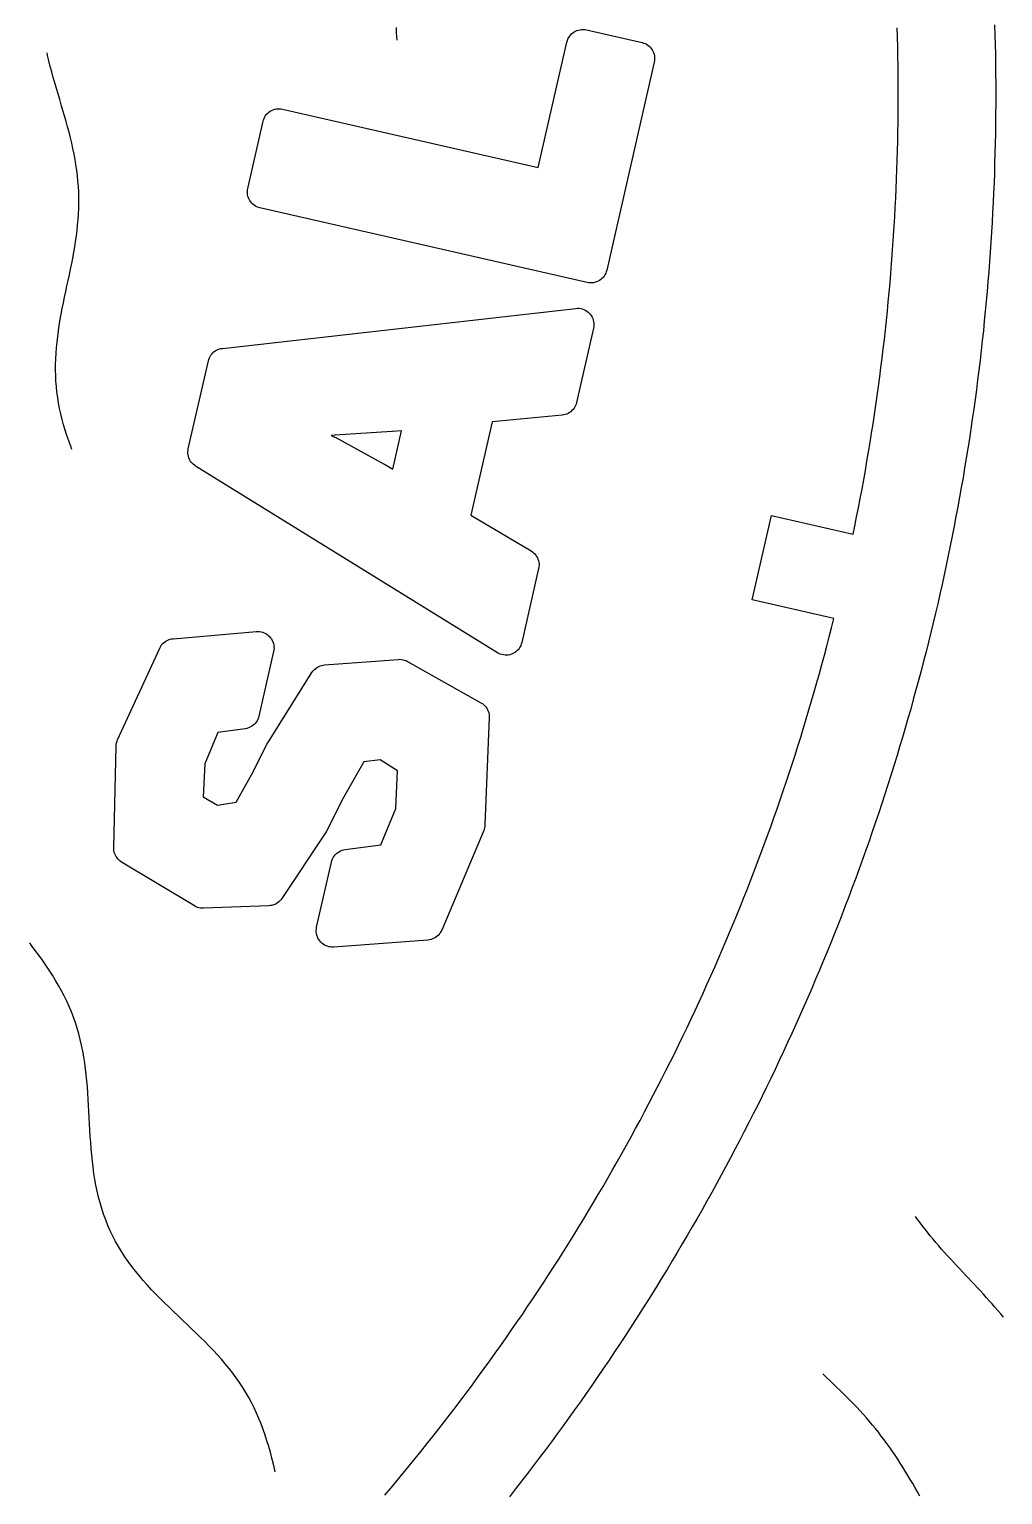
# Model space of a CAD drawing. Header units: millimetres. Extents: x -17.8 to 17.8, y -17.8 to 17.8.
# Drawn here: x -4.703 to -2.905, y -2.586 to 0.119 of the extents above; entities that cross this region are included whole.
import ezdxf

# ---------------------------------------------------------------- set-up
doc = ezdxf.new("R2010")
doc.units = ezdxf.units.MM
for name, color, linetype in [('ALTIN', 2, 'Continuous'), ('DOKU', 8, 'Continuous'), ('KESIM', 1, 'Continuous')]:
    doc.layers.add(name, color=color, linetype=linetype)

msp = doc.modelspace()

# ---------------------------------------------------------------- linework, layer by layer
at = {"layer": 'ALTIN'}
for points in [[(-3.6726, -0.3481), (-4.2771, -0.2102), (-4.2799, -0.2094), (-4.2827, -0.2083), (-4.2853, -0.207), (-4.2878, -0.2054), (-4.2901, -0.2036), (-4.2922, -0.2015), (-4.2941, -0.1993), (-4.2958, -0.1969), (-4.2973, -0.1943), (-4.2984, -0.1916), (-4.2994, -0.1888), (-4.3, -0.186), (-4.3003, -0.183), (-4.3004, -0.1801), (-4.3002, -0.1772), (-4.2997, -0.1743), (-4.2714, -0.0505), (-4.2706, -0.0477), (-4.2696, -0.045), (-4.2682, -0.0423), (-4.2666, -0.0398), (-4.2648, -0.0375), (-4.2628, -0.0354), (-4.2606, -0.0335), (-4.2581, -0.0318), (-4.2556, -0.0304), (-4.2529, -0.0292), (-4.2501, -0.0283), (-4.2472, -0.0276), (-4.2443, -0.0273), (-4.2413, -0.0272), (-4.2384, -0.0274), (-4.2355, -0.028), (-3.763, -0.1358), (-3.7101, 0.0958), (-3.7093, 0.0986), (-3.7083, 0.1013), (-3.7069, 0.104), (-3.7054, 0.1064), (-3.7035, 0.1088), (-3.7015, 0.1109), (-3.6993, 0.1128), (-3.6968, 0.1145), (-3.6943, 0.1159), (-3.6916, 0.1171), (-3.6888, 0.118), (-3.6859, 0.1187), (-3.683, 0.119), (-3.68, 0.1191), (-3.6771, 0.1188), (-3.6742, 0.1183), (-3.5715, 0.0949), (-3.5687, 0.0941), (-3.5659, 0.093), (-3.5633, 0.0917), (-3.5608, 0.0901), (-3.5585, 0.0883), (-3.5564, 0.0863), (-3.5545, 0.084), (-3.5528, 0.0816), (-3.5514, 0.079), (-3.5502, 0.0763), (-3.5493, 0.0735), (-3.5486, 0.0707), (-3.5483, 0.0677), (-3.5482, 0.0648), (-3.5484, 0.0619), (-3.5489, 0.059), (-3.6367, -0.3256), (-3.6375, -0.3284), (-3.6386, -0.3311), (-3.6399, -0.3338), (-3.6415, -0.3362), (-3.6433, -0.3386), (-3.6454, -0.3407), (-3.6476, -0.3426), (-3.65, -0.3443), (-3.6526, -0.3457), (-3.6553, -0.3469), (-3.6581, -0.3478), (-3.6609, -0.3485), (-3.6639, -0.3488), (-3.6668, -0.3489), (-3.6697, -0.3487)], [(-4.3706, -0.4874), (-4.3693, -0.4849), (-4.3678, -0.4825), (-4.3661, -0.4802), (-4.3642, -0.4781), (-4.362, -0.4762), (-4.3598, -0.4745), (-4.3573, -0.4731), (-4.3547, -0.4718), (-4.3521, -0.4709), (-4.3493, -0.4701), (-4.3465, -0.4697), (-3.6937, -0.3959), (-3.6907, -0.3957), (-3.6877, -0.3958), (-3.6847, -0.3963), (-3.6818, -0.397), (-3.679, -0.398), (-3.6762, -0.3993), (-3.6737, -0.4008), (-3.6712, -0.4026), (-3.669, -0.4046), (-3.667, -0.4069), (-3.6652, -0.4093), (-3.6637, -0.4119), (-3.6625, -0.4147), (-3.6615, -0.4175), (-3.6608, -0.4204), (-3.6604, -0.4234), (-3.6604, -0.4264), (-3.6606, -0.4294), (-3.6611, -0.4324), (-3.6925, -0.5699), (-3.6933, -0.5727), (-3.6943, -0.5753), (-3.6956, -0.5779), (-3.6971, -0.5804), (-3.6989, -0.5826), (-3.7008, -0.5847), (-3.703, -0.5867), (-3.7053, -0.5883), (-3.7078, -0.5898), (-3.7105, -0.591), (-3.7132, -0.592), (-3.716, -0.5926), (-3.7188, -0.5931), (-3.8483, -0.6057), (-3.8876, -0.7779), (-3.7764, -0.8438), (-3.7739, -0.8454), (-3.7717, -0.8472), (-3.7696, -0.8492), (-3.7677, -0.8515), (-3.7661, -0.8539), (-3.7647, -0.8564), (-3.7636, -0.8591), (-3.7627, -0.8619), (-3.7621, -0.8647), (-3.7617, -0.8676), (-3.7617, -0.8705), (-3.7619, -0.8734), (-3.7624, -0.8763), (-3.7936, -1.013), (-3.7944, -1.0159), (-3.7955, -1.0186), (-3.7969, -1.0213), (-3.7985, -1.0238), (-3.8004, -1.0262), (-3.8025, -1.0283), (-3.8048, -1.0302), (-3.8073, -1.0319), (-3.8099, -1.0334), (-3.8127, -1.0345), (-3.8155, -1.0354), (-3.8185, -1.036), (-3.8215, -1.0363), (-3.8245, -1.0362), (-3.8275, -1.0359), (-3.8304, -1.0353), (-3.8333, -1.0344), (-3.836, -1.0333), (-3.8386, -1.0318), (-4.3959, -0.6873), (-4.3983, -0.6857), (-4.4005, -0.6838), (-4.4025, -0.6818), (-4.4043, -0.6796), (-4.4059, -0.6772), (-4.4073, -0.6747), (-4.4084, -0.672), (-4.4092, -0.6693), (-4.4098, -0.6665), (-4.4101, -0.6636), (-4.4102, -0.6608), (-4.4099, -0.6579), (-4.4094, -0.6551), (-4.3724, -0.4928), (-4.3716, -0.4901)], [(-4.1453, -0.6305), (-4.1392, -0.6336), (-4.1383, -0.634), (-4.0477, -0.6833), (-4.0468, -0.6838), (-4.0317, -0.6927), (-4.0155, -0.6218), (-4.0326, -0.6235), (-4.0337, -0.6235), (-4.138, -0.6302), (-4.1391, -0.6303)], [(-3.964, -1.562), (-3.9669, -1.5623), (-4.1409, -1.5753), (-4.1439, -1.5754), (-4.1468, -1.5751), (-4.1497, -1.5746), (-4.1525, -1.5738), (-4.1553, -1.5728), (-4.1579, -1.5715), (-4.1604, -1.5699), (-4.1628, -1.5681), (-4.1649, -1.566), (-4.1668, -1.5638), (-4.1685, -1.5614), (-4.17, -1.5588), (-4.1711, -1.5561), (-4.1721, -1.5533), (-4.1727, -1.5504), (-4.1731, -1.5475), (-4.1731, -1.5445), (-4.1729, -1.5416), (-4.1724, -1.5387), (-4.1449, -1.4182), (-4.1441, -1.4153), (-4.1429, -1.4125), (-4.1416, -1.4098), (-4.1399, -1.4072), (-4.138, -1.4049), (-4.1359, -1.4027), (-4.1335, -1.4008), (-4.131, -1.3991), (-4.1283, -1.3977), (-4.1255, -1.3966), (-4.1226, -1.3957), (-4.1196, -1.3952), (-4.0538, -1.3863), (-4.0263, -1.3191), (-4.0229, -1.2501), (-4.0553, -1.2294), (-4.0851, -1.2335), (-4.1226, -1.2992), (-4.154, -1.3613), (-4.1558, -1.3644), (-4.2367, -1.4856), (-4.2384, -1.4879), (-4.2403, -1.49), (-4.2424, -1.492), (-4.2446, -1.4937), (-4.247, -1.4952), (-4.2495, -1.4964), (-4.2522, -1.4975), (-4.2549, -1.4982), (-4.2577, -1.4987), (-4.2605, -1.499), (-4.3813, -1.5036), (-4.3842, -1.5036), (-4.3871, -1.5033), (-4.3899, -1.5027), (-4.3927, -1.5019), (-4.3954, -1.5007), (-4.3979, -1.4994), (-4.5326, -1.4183), (-4.535, -1.4167), (-4.5372, -1.4149), (-4.5392, -1.4129), (-4.5411, -1.4107), (-4.5427, -1.4083), (-4.5441, -1.4058), (-4.5452, -1.4031), (-4.5461, -1.4004), (-4.5467, -1.3976), (-4.5471, -1.3948), (-4.5471, -1.3919), (-4.5427, -1.2042), (-4.5425, -1.2012), (-4.542, -1.1982), (-4.5411, -1.1952), (-4.54, -1.1924), (-4.4623, -1.0232), (-4.461, -1.0206), (-4.4594, -1.0182), (-4.4577, -1.016), (-4.4557, -1.0139), (-4.4535, -1.012), (-4.4511, -1.0104), (-4.4486, -1.009), (-4.446, -1.0078), (-4.4433, -1.0069), (-4.4405, -1.0062), (-4.4376, -1.0058), (-4.2837, -0.9927), (-4.2807, -0.9926), (-4.2778, -0.9928), (-4.2748, -0.9932), (-4.272, -0.994), (-4.2692, -0.995), (-4.2665, -0.9964), (-4.264, -0.9979), (-4.2617, -0.9997), (-4.2595, -1.0018), (-4.2576, -1.004), (-4.2558, -1.0064), (-4.2544, -1.009), (-4.2532, -1.0117), (-4.2522, -1.0146), (-4.2516, -1.0174), (-4.2512, -1.0204), (-4.2511, -1.0234), (-4.2514, -1.0263), (-4.2519, -1.0292), (-4.2792, -1.1489), (-4.28, -1.1518), (-4.2811, -1.1546), (-4.2825, -1.1573), (-4.2841, -1.1598), (-4.286, -1.1622), (-4.2881, -1.1643), (-4.2905, -1.1663), (-4.293, -1.168), (-4.2956, -1.1694), (-4.2984, -1.1705), (-4.3013, -1.1714), (-4.3042, -1.172), (-4.3551, -1.1792), (-4.3791, -1.2367), (-4.3819, -1.2978), (-4.3557, -1.3134), (-4.321, -1.3075), (-4.2898, -1.2516), (-4.2643, -1.2006), (-4.2628, -1.1981), (-4.181, -1.0681), (-4.1794, -1.0659), (-4.1776, -1.0637), (-4.1756, -1.0618), (-4.1734, -1.06), (-4.1711, -1.0584), (-4.1686, -1.0571), (-4.166, -1.056), (-4.1634, -1.0552), (-4.1606, -1.0546), (-4.1578, -1.0542), (-4.0215, -1.044), (-4.0186, -1.0439), (-4.0156, -1.0441), (-4.0127, -1.0446), (-4.0099, -1.0454), (-4.0072, -1.0464), (-4.0045, -1.0477), (-3.8689, -1.1242), (-3.8664, -1.1258), (-3.864, -1.1276), (-3.8619, -1.1297), (-3.8599, -1.1319), (-3.8582, -1.1344), (-3.8568, -1.137), (-3.8556, -1.1398), (-3.8547, -1.1426), (-3.854, -1.1455), (-3.8537, -1.1485), (-3.8537, -1.1515), (-3.8616, -1.3497), (-3.8618, -1.3523), (-3.8623, -1.355), (-3.863, -1.3576), (-3.8639, -1.3601), (-3.9415, -1.5441), (-3.9428, -1.5468), (-3.9444, -1.5493), (-3.9462, -1.5517), (-3.9482, -1.5539), (-3.9505, -1.5559), (-3.9529, -1.5576), (-3.9555, -1.5591), (-3.9582, -1.5603), (-3.9611, -1.5613)]]:
    msp.add_lwpolyline(points, close=True, dxfattribs=at)
for points in [[(-4.0462, -2.5871), (-4.035, -2.5737), (-4.0238, -2.5603), (-4.0126, -2.5469), (-4.0015, -2.5334), (-3.9905, -2.5198), (-3.9795, -2.5062), (-3.9686, -2.4925), (-3.9578, -2.4789), (-3.947, -2.4651), (-3.9363, -2.4513), (-3.9256, -2.4375), (-3.915, -2.4236), (-3.9045, -2.4097), (-3.894, -2.3957), (-3.8836, -2.3817), (-3.8732, -2.3676), (-3.8629, -2.3535), (-3.8527, -2.3393), (-3.8425, -2.3251), (-3.8324, -2.3109), (-3.8223, -2.2966), (-3.8123, -2.2823), (-3.8024, -2.2679), (-3.7925, -2.2535), (-3.7827, -2.239), (-3.773, -2.2245), (-3.7633, -2.21), (-3.7537, -2.1954), (-3.7442, -2.1807), (-3.7347, -2.1661), (-3.7253, -2.1513), (-3.7159, -2.1366), (-3.7066, -2.1218), (-3.6974, -2.107), (-3.6882, -2.0921), (-3.6791, -2.0772), (-3.6701, -2.0622), (-3.6611, -2.0472), (-3.6522, -2.0322), (-3.6434, -2.0171), (-3.6346, -2.002), (-3.6259, -1.9869), (-3.6173, -1.9717), (-3.6087, -1.9564), (-3.6002, -1.9412), (-3.5918, -1.9259), (-3.5834, -1.9105), (-3.5751, -1.8952), (-3.5669, -1.8798), (-3.5587, -1.8643), (-3.5506, -1.8488), (-3.5426, -1.8333), (-3.5346, -1.8178), (-3.5267, -1.8022), (-3.5189, -1.7866), (-3.5111, -1.7709), (-3.5034, -1.7552), (-3.4958, -1.7395), (-3.4882, -1.7238), (-3.4808, -1.708), (-3.4733, -1.6922), (-3.466, -1.6763), (-3.4587, -1.6604), (-3.4515, -1.6445), (-3.4444, -1.6286), (-3.4373, -1.6126), (-3.4303, -1.5966), (-3.4234, -1.5806), (-3.4165, -1.5645), (-3.4097, -1.5484), (-3.403, -1.5323), (-3.3963, -1.5161), (-3.3898, -1.4999), (-3.3832, -1.4837), (-3.3768, -1.4675), (-3.3704, -1.4512), (-3.3641, -1.4349), (-3.3579, -1.4186), (-3.3518, -1.4022), (-3.3457, -1.3859), (-3.3397, -1.3694), (-3.3337, -1.353), (-3.3279, -1.3366), (-3.3221, -1.3201), (-3.3163, -1.3036), (-3.3107, -1.287), (-3.3051, -1.2705), (-3.2996, -1.2539), (-3.2942, -1.2373), (-3.2888, -1.2207), (-3.2835, -1.204), (-3.2783, -1.1874), (-3.2732, -1.1707), (-3.2681, -1.1539), (-3.2631, -1.1372), (-3.2582, -1.1204), (-3.2533, -1.1037), (-3.2485, -1.0868), (-3.2438, -1.07), (-3.2392, -1.0532), (-3.2346, -1.0363), (-3.2301, -1.0194), (-3.2257, -1.0025), (-3.2214, -0.9856), (-3.2172, -0.9688), (-3.3681, -0.9343), (-3.3325, -0.7783), (-3.1816, -0.8128), (-3.1786, -0.7983), (-3.1751, -0.7811), (-3.1718, -0.764), (-3.1685, -0.7468), (-3.1652, -0.7297), (-3.1621, -0.7125), (-3.159, -0.6953), (-3.156, -0.6781), (-3.1531, -0.6609), (-3.1503, -0.6436), (-3.1475, -0.6264), (-3.1448, -0.6091), (-3.1422, -0.5918), (-3.1396, -0.5745), (-3.1372, -0.5572), (-3.1348, -0.5399), (-3.1325, -0.5226), (-3.1302, -0.5053), (-3.128, -0.488), (-3.126, -0.4706), (-3.1239, -0.4533), (-3.122, -0.4359), (-3.1201, -0.4185), (-3.1183, -0.4012), (-3.1166, -0.3838), (-3.115, -0.3664), (-3.1134, -0.349), (-3.112, -0.3316), (-3.1105, -0.3142), (-3.1092, -0.2967), (-3.108, -0.2793), (-3.1068, -0.2619), (-3.1057, -0.2444), (-3.1046, -0.227), (-3.1037, -0.2096), (-3.1028, -0.1921), (-3.102, -0.1747), (-3.1013, -0.1572), (-3.1006, -0.1397), (-3.1001, -0.1223), (-3.0996, -0.1048), (-3.0992, -0.0873), (-3.0988, -0.0699), (-3.0985, -0.0524), (-3.0984, -0.0349), (-3.0982, -0.0175), (-3.0982, 0), (-3.0982, 0.0175), (-3.0984, 0.0349), (-3.0985, 0.0524), (-3.0988, 0.0699), (-3.0992, 0.0873), (-3.0996, 0.1048), (-3.1001, 0.1223)], [(-2.9202, 0.1278), (-2.9196, 0.1095), (-2.9192, 0.0913), (-2.9188, 0.073), (-2.9186, 0.0548), (-2.9184, 0.0365), (-2.9182, 0.0183), (-2.9182, 0), (-2.9182, -0.0183), (-2.9184, -0.0365), (-2.9186, -0.0548), (-2.9188, -0.073), (-2.9192, -0.0913), (-2.9196, -0.1095), (-2.9202, -0.1278), (-2.9207, -0.146), (-2.9214, -0.1643), (-2.9222, -0.1825), (-2.923, -0.2007), (-2.9239, -0.219), (-2.9249, -0.2372), (-2.926, -0.2554), (-2.9272, -0.2736), (-2.9284, -0.2919), (-2.9297, -0.3101), (-2.9311, -0.3283), (-2.9326, -0.3465), (-2.9341, -0.3647), (-2.9358, -0.3828), (-2.9375, -0.401), (-2.9393, -0.4192), (-2.9411, -0.4373), (-2.9431, -0.4555), (-2.9451, -0.4736), (-2.9472, -0.4918), (-2.9494, -0.5099), (-2.9517, -0.528), (-2.954, -0.5461), (-2.9564, -0.5642), (-2.9589, -0.5823), (-2.9615, -0.6004), (-2.9642, -0.6184), (-2.9669, -0.6365), (-2.9697, -0.6545), (-2.9726, -0.6725), (-2.9756, -0.6906), (-2.9786, -0.7086), (-2.9818, -0.7265), (-2.985, -0.7445), (-2.9883, -0.7625), (-2.9916, -0.7804), (-2.9951, -0.7983), (-2.9986, -0.8163), (-3.0022, -0.8342), (-3.0059, -0.852), (-3.0096, -0.8699), (-3.0135, -0.8878), (-3.0174, -0.9056), (-3.0214, -0.9234), (-3.0254, -0.9412), (-3.0296, -0.959), (-3.0338, -0.9767), (-3.0381, -0.9945), (-3.0425, -1.0122), (-3.0469, -1.0299), (-3.0515, -1.0476), (-3.0561, -1.0653), (-3.0608, -1.0829), (-3.0655, -1.1005), (-3.0704, -1.1181), (-3.0753, -1.1357), (-3.0803, -1.1533), (-3.0854, -1.1708), (-3.0905, -1.1883), (-3.0957, -1.2058), (-3.101, -1.2233), (-3.1064, -1.2407), (-3.1118, -1.2582), (-3.1174, -1.2756), (-3.123, -1.2929), (-3.1287, -1.3103), (-3.1344, -1.3276), (-3.1402, -1.3449), (-3.1462, -1.3622), (-3.1521, -1.3794), (-3.1582, -1.3966), (-3.1643, -1.4138), (-3.1705, -1.431), (-3.1768, -1.4482), (-3.1832, -1.4653), (-3.1896, -1.4824), (-3.1961, -1.4994), (-3.2027, -1.5164), (-3.2093, -1.5334), (-3.2161, -1.5504), (-3.2229, -1.5674), (-3.2297, -1.5843), (-3.2367, -1.6011), (-3.2437, -1.618), (-3.2508, -1.6348), (-3.258, -1.6516), (-3.2652, -1.6684), (-3.2725, -1.6851), (-3.2799, -1.7018), (-3.2874, -1.7184), (-3.2949, -1.7351), (-3.3025, -1.7517), (-3.3102, -1.7682), (-3.318, -1.7848), (-3.3258, -1.8013), (-3.3337, -1.8177), (-3.3416, -1.8341), (-3.3497, -1.8505), (-3.3578, -1.8669), (-3.366, -1.8832), (-3.3742, -1.8995), (-3.3826, -1.9157), (-3.3909, -1.932), (-3.3994, -1.9481), (-3.4079, -1.9643), (-3.4166, -1.9804), (-3.4252, -1.9964), (-3.434, -2.0125), (-3.4428, -2.0284), (-3.4517, -2.0444), (-3.4606, -2.0603), (-3.4697, -2.0762), (-3.4787, -2.092), (-3.4879, -2.1078), (-3.4971, -2.1235), (-3.5064, -2.1393), (-3.5158, -2.1549), (-3.5252, -2.1705), (-3.5348, -2.1861), (-3.5443, -2.2017), (-3.554, -2.2172), (-3.5637, -2.2326), (-3.5735, -2.2481), (-3.5833, -2.2634), (-3.5932, -2.2788), (-3.6032, -2.2941), (-3.6132, -2.3093), (-3.6233, -2.3245), (-3.6335, -2.3397), (-3.6437, -2.3548), (-3.6541, -2.3698), (-3.6644, -2.3849), (-3.6749, -2.3998), (-3.6854, -2.4148), (-3.6959, -2.4297), (-3.7066, -2.4445), (-3.7173, -2.4593), (-3.728, -2.474), (-3.7389, -2.4887), (-3.7498, -2.5034), (-3.7607, -2.518), (-3.7717, -2.5326), (-3.7828, -2.5471), (-3.794, -2.5615), (-3.8052, -2.5759), (-3.8164, -2.5903)]]:
    msp.add_lwpolyline(points, dxfattribs=at)
at = {"layer": 'DOKU'}
for points in [[(-4.024, 0.0993), (-4.0244, 0.1054), (-4.0249, 0.1142), (-4.0252, 0.123)], [(-4.6243, -0.6566), (-4.6267, -0.6502), (-4.6303, -0.6405), (-4.6337, -0.6306), (-4.6369, -0.6208), (-4.6399, -0.6108), (-4.6426, -0.6009), (-4.645, -0.5909), (-4.6472, -0.5809), (-4.6491, -0.5708), (-4.6507, -0.5607), (-4.6521, -0.5506), (-4.6531, -0.5404), (-4.6539, -0.5302), (-4.6544, -0.52), (-4.6546, -0.5098), (-4.6546, -0.4995), (-4.6543, -0.4892), (-4.6537, -0.4789), (-4.6529, -0.4685), (-4.6519, -0.4582), (-4.6507, -0.4478), (-4.6493, -0.4374), (-4.6477, -0.4271), (-4.6459, -0.4167), (-4.6441, -0.4063), (-4.6421, -0.3959), (-4.64, -0.3856), (-4.6379, -0.3752), (-4.6357, -0.3648), (-4.6335, -0.3545), (-4.6312, -0.3442), (-4.629, -0.3338), (-4.6269, -0.3235), (-4.6248, -0.3133), (-4.6228, -0.303), (-4.6209, -0.2927), (-4.6192, -0.2825), (-4.6176, -0.2723), (-4.6161, -0.2621), (-4.6148, -0.252), (-4.6138, -0.2418), (-4.6129, -0.2317), (-4.6122, -0.2215), (-4.6118, -0.2114), (-4.6116, -0.2013), (-4.6116, -0.1913), (-4.6119, -0.1812), (-4.6124, -0.1711), (-4.6132, -0.1611), (-4.6142, -0.1511), (-4.6154, -0.141), (-4.6169, -0.131), (-4.6185, -0.1209), (-4.6204, -0.1109), (-4.6225, -0.1009), (-4.6247, -0.0908), (-4.6271, -0.0808), (-4.6297, -0.0707), (-4.6323, -0.0606), (-4.6351, -0.0506), (-4.638, -0.0405), (-4.641, -0.0304), (-4.644, -0.0203), (-4.647, -0.0101), (-4.65, 0), (-4.653, 0.0102), (-4.656, 0.0203), (-4.6588, 0.0305), (-4.6616, 0.0407), (-4.6643, 0.0509), (-4.6669, 0.0611), (-4.6693, 0.0713), (-4.6702, 0.0757)], [(-4.2489, -2.5445), (-4.2497, -2.5409), (-4.2523, -2.5299), (-4.255, -2.5189), (-4.2579, -2.5081), (-4.2609, -2.4974), (-4.2641, -2.4868), (-4.2675, -2.4763), (-4.2711, -2.4659), (-4.2749, -2.4557), (-4.279, -2.4457), (-4.2833, -2.4357), (-4.2879, -2.426), (-4.2927, -2.4164), (-4.2979, -2.4069), (-4.3033, -2.3976), (-4.3089, -2.3885), (-4.3148, -2.3795), (-4.321, -2.3706), (-4.3275, -2.3619), (-4.3342, -2.3533), (-4.3411, -2.3448), (-4.3483, -2.3364), (-4.3557, -2.3282), (-4.3632, -2.32), (-4.371, -2.3119), (-4.3789, -2.3038), (-4.3869, -2.2959), (-4.3951, -2.2879), (-4.4033, -2.28), (-4.4116, -2.2721), (-4.42, -2.2642), (-4.4283, -2.2563), (-4.4366, -2.2484), (-4.4449, -2.2404), (-4.4532, -2.2324), (-4.4613, -2.2243), (-4.4693, -2.2162), (-4.4772, -2.2079), (-4.4849, -2.1996), (-4.4925, -2.1911), (-4.4998, -2.1826), (-4.5069, -2.1739), (-4.5137, -2.165), (-4.5203, -2.1561), (-4.5266, -2.147), (-4.5326, -2.1377), (-4.5383, -2.1283), (-4.5437, -2.1188), (-4.5487, -2.109), (-4.5535, -2.0992), (-4.5579, -2.0892), (-4.562, -2.079), (-4.5658, -2.0687), (-4.5692, -2.0583), (-4.5723, -2.0477), (-4.5752, -2.037), (-4.5777, -2.0262), (-4.58, -2.0152), (-4.582, -2.0042), (-4.5838, -1.9931), (-4.5853, -1.9819), (-4.5866, -1.9706), (-4.5878, -1.9592), (-4.5888, -1.9478), (-4.5896, -1.9364), (-4.5904, -1.9249), (-4.5911, -1.9134), (-4.5917, -1.9019), (-4.5923, -1.8905), (-4.5929, -1.879), (-4.5935, -1.8675), (-4.5941, -1.8561), (-4.5949, -1.8448), (-4.5957, -1.8335), (-4.5967, -1.8223), (-4.5978, -1.8111), (-4.5991, -1.8001), (-4.6006, -1.7891), (-4.6023, -1.7782), (-4.6043, -1.7674), (-4.6065, -1.7567), (-4.6089, -1.7462), (-4.6116, -1.7357), (-4.6146, -1.7253), (-4.6179, -1.7151), (-4.6215, -1.705), (-4.6253, -1.6949), (-4.6295, -1.685), (-4.6339, -1.6752), (-4.6387, -1.6655), (-4.6437, -1.6558), (-4.649, -1.6463), (-4.6545, -1.6368), (-4.6603, -1.6274), (-4.6663, -1.6181), (-4.6724, -1.6089), (-4.6788, -1.5996), (-4.6854, -1.5905), (-4.6921, -1.5813), (-4.6989, -1.5722), (-4.7023, -1.5677)], [(-2.904, -2.2586), (-2.9091, -2.2525), (-2.9143, -2.2464), (-2.9196, -2.2403), (-2.9249, -2.2342), (-2.9303, -2.2282), (-2.9357, -2.2222), (-2.9411, -2.2163), (-2.9465, -2.2103), (-2.952, -2.2044), (-2.9576, -2.1985), (-2.9631, -2.1926), (-2.9686, -2.1867), (-2.9742, -2.1808), (-2.9797, -2.1748), (-2.9853, -2.1689), (-2.9908, -2.163), (-2.9963, -2.157), (-3.0018, -2.1511), (-3.0073, -2.1451), (-3.0127, -2.139), (-3.0181, -2.133), (-3.0234, -2.1269), (-3.0287, -2.1207), (-3.0339, -2.1145), (-3.0391, -2.1083), (-3.0442, -2.102), (-3.0492, -2.0957), (-3.0541, -2.0893), (-3.059, -2.0828), (-3.0638, -2.0763), (-3.0661, -2.073)], [(-3.0581, -2.5889), (-3.0626, -2.5812), (-3.0671, -2.5736), (-3.0715, -2.5659), (-3.076, -2.5583), (-3.0806, -2.5508), (-3.0852, -2.5432), (-3.0898, -2.5357), (-3.0945, -2.5283), (-3.0993, -2.5209), (-3.1041, -2.5136), (-3.109, -2.5064), (-3.114, -2.4992), (-3.1191, -2.4921), (-3.1242, -2.4851), (-3.1295, -2.4782), (-3.1348, -2.4713), (-3.1402, -2.4645), (-3.1458, -2.4578), (-3.1514, -2.4511), (-3.1571, -2.4445), (-3.1629, -2.438), (-3.1688, -2.4315), (-3.1748, -2.4251), (-3.1809, -2.4188), (-3.187, -2.4125), (-3.1932, -2.4062), (-3.1994, -2.4), (-3.2057, -2.3938), (-3.2121, -2.3877), (-3.2185, -2.3815), (-3.2249, -2.3754), (-3.2313, -2.3693), (-3.2375, -2.3634)]]:
    msp.add_lwpolyline(points, dxfattribs=at)
at = {"layer": 'KESIM'}
msp.add_circle((0, 0), 17.8, dxfattribs=at)

doc.saveas('drawing.dxf')
